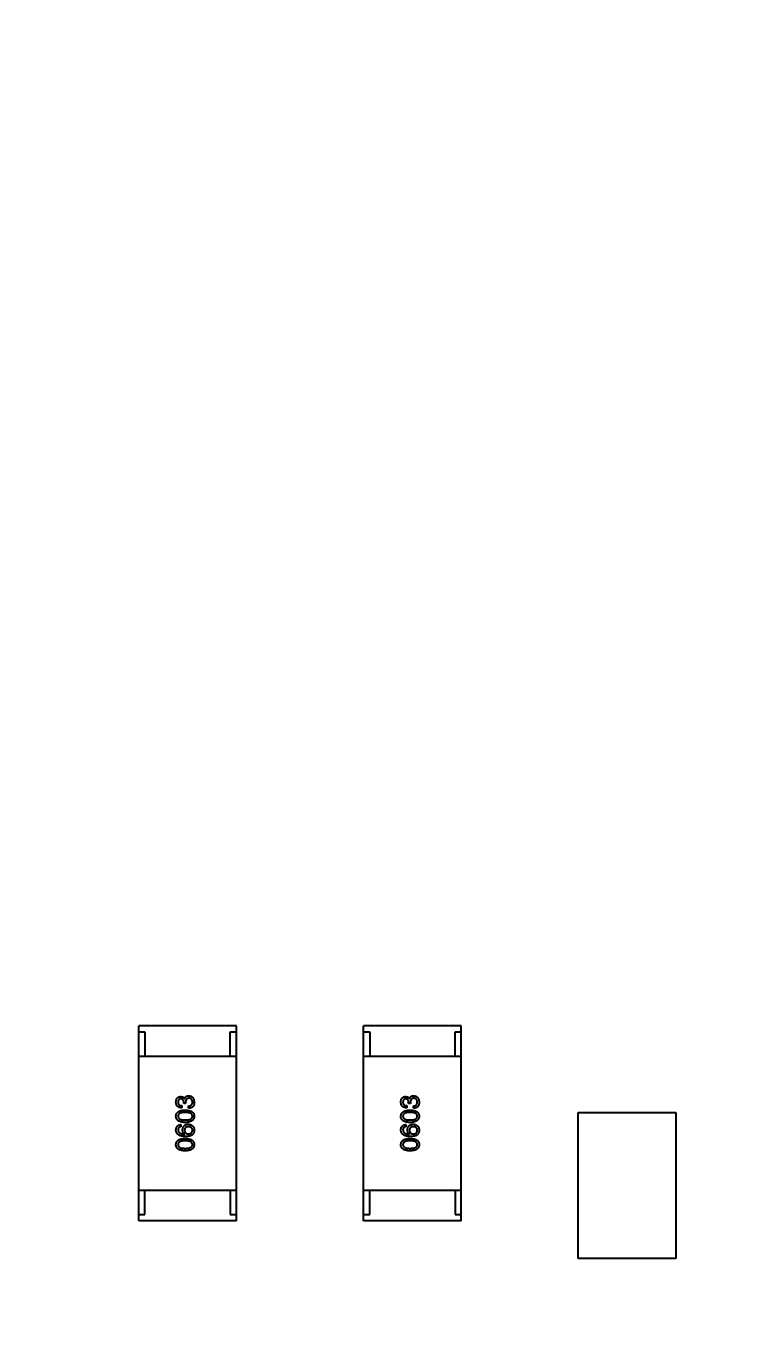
# Model space of a CAD drawing. Header units: millimetres. Extents: x 104 to 312, y 235 to 317.
# Drawn here: x 277.37 to 283.31, y 278.83 to 289.6 of the extents above; entities that cross this region are included whole.
import ezdxf

# ---------------------------------------------------------------- set-up
doc = ezdxf.new("R2010")
doc.units = ezdxf.units.MM
doc.header["$LTSCALE"] = 0.5
doc.header["$PDMODE"] = 3
doc.header["$PDSIZE"] = 0.3125
doc.linetypes.add('CENTER', pattern=[50.8, 31.75, -6.35, 6.35, -6.35])
doc.layers.get('0').update_dxf_attribs({"linetype": 'CONTINUOUS'})
doc.layers.get('Defpoints').update_dxf_attribs({"linetype": 'CONTINUOUS'})
doc.layers.add('dim', color=6, linetype='CONTINUOUS', lineweight=9)
doc.styles.add('Verdana', font='verdana.ttf', dxfattribs={"height": 2})
doc.dimstyles.new('aaaaaaaa 3.0', dxfattribs={"dimtxt": 2, "dimasz": 1.5, "dimexe": 1.25, "dimexo": 0.625, "dimtad": 1, "dimzin": 9, "dimdsep": 46, "dimtxsty": 'Verdana', "dimcen": 0, "dimadec": 1, "dimazin": 2, "dimtfac": 1, "dimtofl": 0, "dimtmove": 0, "dimatfit": 3, "dimfxl": 1, "dimlwd": 25, "dimlwe": 25, "dimarcsym": 0})

# ---------------------------------------------------------------- blocks, each defined once
blk = doc.blocks.new('*D35')
at = {"layer": 'Defpoints', "color": 0}
for p in [(274.862, 292.092), (302.362, 271.092), (310.905, 271.092)]:
    blk.add_point(p, dxfattribs=at)
at = {"layer": 'dim', "color": 0, "lineweight": 25}
for p, q in [((275.487, 292.092), (312.155, 292.092)), ((310.905, 290.592), (310.905, 272.592)), ((302.987, 271.092), (312.155, 271.092))]:
    blk.add_line(p, q, dxfattribs=at)
at = {"layer": 'dim', "color": 0}
for points in [[(311.155, 290.592), (310.655, 290.592), (310.905, 292.092)], [(310.655, 272.592), (311.155, 272.592), (310.905, 271.092)]]:
    blk.add_solid(points, dxfattribs=at)
at = {"layer": 'dim', "color": 0, "insert": (309.259, 281.592), "char_height": 2, "attachment_point": 5, "rotation": 90, "style": 'Verdana'}
blk.add_mtext('21', dxfattribs=at)

msp = doc.modelspace()

# ---------------------------------------------------------------- linework, layer by layer
at = {"linetype": 'Continuous'}
for p, q in [((278.292, 279.793), (278.292, 281.393)), ((279.092, 281.393), (278.292, 281.393)), ((279.092, 279.793), (279.092, 281.393)), ((280.137, 279.793), (280.137, 281.393)), ((280.937, 281.393), (280.137, 281.393)), ((280.937, 279.793), (280.937, 281.393)), ((278.292, 281.343), (278.342, 281.343)), ((278.342, 281.343), (278.342, 281.143)), ((279.042, 281.143), (279.042, 281.343)), ((279.042, 281.343), (279.092, 281.343)), ((280.137, 281.343), (280.187, 281.343)), ((280.187, 281.343), (280.187, 281.143)), ((280.887, 281.143), (280.887, 281.343)), ((280.887, 281.343), (280.937, 281.343)), ((278.292, 281.143), (279.092, 281.143)), ((280.137, 281.143), (280.937, 281.143)), ((278.645, 280.738), (278.645, 280.72)), ((278.66, 280.756), (278.66, 280.766)), ((278.676, 280.756), (278.66, 280.756)), ((278.666, 280.794), (278.667, 280.794)), ((278.676, 280.765), (278.676, 280.756)), ((278.699, 280.717), (278.699, 280.735)), ((280.491, 280.738), (280.491, 280.72)), ((280.506, 280.756), (280.506, 280.766)), ((280.522, 280.756), (280.506, 280.756)), ((280.512, 280.794), (280.513, 280.794)), ((280.522, 280.765), (280.522, 280.756)), ((280.545, 280.717), (280.545, 280.735)), ((281.898, 279.482), (281.898, 280.682)), ((281.898, 280.682), (282.698, 280.682)), ((282.698, 280.682), (282.698, 279.482)), ((278.636, 280.582), (278.636, 280.564)), ((278.668, 280.503), (278.668, 280.504)), ((280.482, 280.582), (280.482, 280.564)), ((280.514, 280.503), (280.514, 280.504)), ((278.292, 280.043), (279.092, 280.043)), ((278.342, 279.843), (278.342, 280.043)), ((279.042, 280.043), (279.042, 279.843)), ((280.137, 280.043), (280.937, 280.043)), ((280.187, 279.843), (280.187, 280.043)), ((280.887, 280.043), (280.887, 279.843)), ((278.292, 279.843), (278.342, 279.843)), ((279.092, 279.793), (278.292, 279.793)), ((279.042, 279.843), (279.092, 279.843)), ((280.137, 279.843), (280.187, 279.843)), ((280.937, 279.793), (280.137, 279.793)), ((280.887, 279.843), (280.937, 279.843)), ((282.698, 279.482), (281.898, 279.482))]:
    msp.add_line(p, q, dxfattribs=at)
msp.add_circle((274.862, 271.152), 27.5, dxfattribs=at)
at = {"color": 1, "linetype": 'CENTER'}
msp.add_circle((274.862, 271.092), 21, dxfattribs=at)
at = {"linetype": 'Continuous'}
for centre, radius, start, end in [((274.862, 271.152), 24.842, 307.5056, 229.1866), ((274.862, 271.092), 24.042, 0.146, 81.0412)]:
    msp.add_arc(centre, radius, start, end, dxfattribs=at)
for points, knots in [([(278.596, 280.767), (278.596, 280.769), (278.597, 280.772), (278.597, 280.777), (278.598, 280.782), (278.599, 280.786), (278.601, 280.79), (278.602, 280.794), (278.604, 280.797), (278.607, 280.8), (278.609, 280.803), (278.612, 280.805), (278.615, 280.807), (278.619, 280.809), (278.622, 280.81), (278.626, 280.811), (278.63, 280.812), (278.633, 280.812), (278.635, 280.812)], [0, 0, 0, 0, 0.077845, 0.151584, 0.221397, 0.287366, 0.350104, 0.410398, 0.467998, 0.524388, 0.579979, 0.635152, 0.690917, 0.747936, 0.806661, 0.867861, 0.932479, 1, 1, 1, 1]), ([(278.645, 280.72), (278.643, 280.72), (278.639, 280.72), (278.634, 280.721), (278.629, 280.722), (278.624, 280.723), (278.62, 280.725), (278.616, 280.727), (278.612, 280.729), (278.609, 280.732), (278.606, 280.735), (278.603, 280.739), (278.601, 280.743), (278.6, 280.747), (278.598, 280.752), (278.597, 280.757), (278.597, 280.762), (278.596, 280.766), (278.596, 280.767)], [0, 0, 0, 0, 0.074804, 0.144899, 0.211458, 0.274554, 0.334363, 0.392059, 0.448123, 0.503024, 0.558154, 0.613471, 0.670844, 0.729926, 0.792003, 0.857405, 0.926768, 1, 1, 1, 1]), ([(278.637, 280.794), (278.636, 280.794), (278.634, 280.793), (278.631, 280.793), (278.629, 280.792), (278.627, 280.791), (278.625, 280.79), (278.623, 280.789), (278.621, 280.788), (278.62, 280.786), (278.618, 280.784), (278.617, 280.782), (278.616, 280.78), (278.615, 280.778), (278.615, 280.775), (278.614, 280.773), (278.614, 280.77), (278.614, 280.768), (278.614, 280.767)], [0, 0, 0, 0, 0.067655, 0.132224, 0.194132, 0.253145, 0.309858, 0.366002, 0.421361, 0.47702, 0.532632, 0.590536, 0.65067, 0.713258, 0.779588, 0.848803, 0.921949, 1, 1, 1, 1]), ([(278.614, 280.767), (278.614, 280.765), (278.614, 280.763), (278.614, 280.76), (278.615, 280.757), (278.615, 280.754), (278.617, 280.752), (278.618, 280.749), (278.619, 280.747), (278.621, 280.745), (278.623, 280.744), (278.626, 280.742), (278.628, 280.741), (278.631, 280.74), (278.634, 280.739), (278.637, 280.738), (278.641, 280.738), (278.643, 280.738), (278.645, 280.738)], [0, 0, 0, 0, 0.069877, 0.136363, 0.198671, 0.257968, 0.315462, 0.370709, 0.425568, 0.479847, 0.535753, 0.592303, 0.651386, 0.713311, 0.778642, 0.84836, 0.921866, 1, 1, 1, 1]), ([(278.635, 280.812), (278.637, 280.812), (278.64, 280.812), (278.645, 280.811), (278.65, 280.81), (278.654, 280.808), (278.658, 280.806), (278.661, 280.802), (278.664, 280.799), (278.665, 280.796), (278.666, 280.794)], [0, 0, 0, 0, 0.143686, 0.277942, 0.40333, 0.521785, 0.638573, 0.755208, 0.874773, 1, 1, 1, 1]), ([(278.66, 280.766), (278.66, 280.767), (278.66, 280.769), (278.66, 280.772), (278.659, 280.775), (278.659, 280.778), (278.658, 280.78), (278.657, 280.782), (278.655, 280.784), (278.654, 280.786), (278.652, 280.788), (278.651, 280.789), (278.649, 280.791), (278.647, 280.792), (278.644, 280.792), (278.642, 280.793), (278.639, 280.793), (278.637, 280.794), (278.637, 280.794)], [0, 0, 0, 0, 0.079415, 0.154091, 0.22508, 0.29186, 0.355026, 0.415127, 0.472418, 0.528511, 0.583551, 0.638361, 0.693547, 0.750023, 0.807857, 0.868401, 0.932259, 1, 1, 1, 1]), ([(278.667, 280.794), (278.667, 280.795), (278.668, 280.797), (278.669, 280.8), (278.67, 280.803), (278.672, 280.805), (278.673, 280.807), (278.675, 280.809), (278.677, 280.811), (278.679, 280.813), (278.681, 280.814), (278.683, 280.816), (278.686, 280.817), (278.689, 280.818), (278.691, 280.818), (278.694, 280.819), (278.697, 280.819), (278.699, 280.819), (278.7, 280.819)], [0, 0, 0, 0, 0.069445, 0.136039, 0.200011, 0.261745, 0.322328, 0.381403, 0.438864, 0.496655, 0.554398, 0.612391, 0.672266, 0.733005, 0.79604, 0.861293, 0.928785, 1, 1, 1, 1]), ([(278.703, 280.799), (278.702, 280.799), (278.7, 280.798), (278.697, 280.798), (278.694, 280.797), (278.691, 280.797), (278.689, 280.795), (278.686, 280.794), (278.684, 280.792), (278.683, 280.79), (278.681, 280.788), (278.68, 280.785), (278.678, 280.783), (278.678, 280.78), (278.677, 280.776), (278.676, 280.773), (278.676, 280.769), (278.676, 280.766), (278.676, 280.765)], [0, 0, 0, 0, 0.066518, 0.129194, 0.188613, 0.245254, 0.300032, 0.353805, 0.407079, 0.461108, 0.516272, 0.574141, 0.634837, 0.699275, 0.767504, 0.840272, 0.917505, 1, 1, 1, 1]), ([(278.699, 280.735), (278.7, 280.735), (278.703, 280.736), (278.706, 280.736), (278.71, 280.737), (278.713, 280.738), (278.716, 280.739), (278.719, 280.74), (278.721, 280.742), (278.723, 280.744), (278.725, 280.746), (278.727, 280.748), (278.728, 280.75), (278.73, 280.753), (278.731, 280.756), (278.731, 280.76), (278.732, 280.763), (278.732, 280.765), (278.732, 280.767)], [0, 0, 0, 0, 0.07723, 0.149593, 0.217944, 0.282232, 0.34411, 0.402297, 0.458791, 0.513966, 0.568538, 0.623291, 0.679957, 0.737243, 0.798142, 0.86118, 0.928728, 1, 1, 1, 1]), ([(278.741, 280.739), (278.741, 280.738), (278.74, 280.736), (278.739, 280.734), (278.737, 280.731), (278.735, 280.729), (278.733, 280.727), (278.731, 280.726), (278.728, 280.724), (278.726, 280.722), (278.723, 280.721), (278.72, 280.72), (278.717, 280.719), (278.714, 280.718), (278.71, 280.718), (278.707, 280.717), (278.703, 280.717), (278.7, 280.717), (278.699, 280.717)], [0, 0, 0, 0, 0.056906, 0.113264, 0.168825, 0.223843, 0.279195, 0.335267, 0.392098, 0.450414, 0.51054, 0.572219, 0.636652, 0.703156, 0.773102, 0.845505, 0.921063, 1, 1, 1, 1]), ([(278.7, 280.819), (278.702, 280.819), (278.706, 280.819), (278.711, 280.818), (278.716, 280.817), (278.72, 280.815), (278.724, 280.813), (278.728, 280.81), (278.731, 280.808), (278.734, 280.805), (278.737, 280.801), (278.739, 280.797), (278.741, 280.793), (278.743, 280.788), (278.744, 280.783), (278.745, 280.778), (278.746, 280.772), (278.746, 280.768), (278.746, 280.766)], [0, 0, 0, 0, 0.068236, 0.132937, 0.194125, 0.253174, 0.310181, 0.365986, 0.421096, 0.476216, 0.532352, 0.590232, 0.649824, 0.71274, 0.778406, 0.848058, 0.921922, 1, 1, 1, 1]), ([(278.732, 280.767), (278.732, 280.768), (278.731, 280.77), (278.731, 280.774), (278.73, 280.777), (278.729, 280.78), (278.728, 280.783), (278.727, 280.785), (278.725, 280.788), (278.724, 280.79), (278.722, 280.792), (278.72, 280.793), (278.717, 280.795), (278.715, 280.796), (278.712, 280.797), (278.709, 280.798), (278.706, 280.798), (278.704, 280.798), (278.703, 280.799)], [0, 0, 0, 0, 0.076694, 0.149502, 0.218019, 0.283183, 0.345589, 0.405199, 0.462852, 0.519478, 0.575313, 0.630559, 0.687006, 0.744638, 0.804006, 0.866059, 0.931486, 1, 1, 1, 1]), ([(278.746, 280.766), (278.746, 280.764), (278.746, 280.762), (278.746, 280.758), (278.746, 280.754), (278.745, 280.75), (278.745, 280.747), (278.744, 280.744), (278.743, 280.741), (278.742, 280.74), (278.741, 280.739)], [0, 0, 0, 0, 0.15115, 0.29371, 0.429149, 0.55661, 0.677302, 0.791017, 0.898045, 1, 1, 1, 1]), ([(280.442, 280.767), (280.442, 280.769), (280.442, 280.772), (280.443, 280.777), (280.444, 280.782), (280.445, 280.786), (280.447, 280.79), (280.448, 280.794), (280.45, 280.797), (280.453, 280.8), (280.455, 280.803), (280.458, 280.805), (280.461, 280.807), (280.464, 280.809), (280.468, 280.81), (280.472, 280.811), (280.476, 280.812), (280.479, 280.812), (280.481, 280.812)], [0, 0, 0, 0, 0.077845, 0.151584, 0.221397, 0.287366, 0.350104, 0.410398, 0.467998, 0.524388, 0.579979, 0.635152, 0.690917, 0.747936, 0.806661, 0.867861, 0.932479, 1, 1, 1, 1]), ([(280.491, 280.72), (280.489, 280.72), (280.485, 280.72), (280.479, 280.721), (280.474, 280.722), (280.47, 280.723), (280.465, 280.725), (280.461, 280.727), (280.458, 280.729), (280.455, 280.732), (280.452, 280.735), (280.449, 280.739), (280.447, 280.743), (280.445, 280.747), (280.444, 280.752), (280.443, 280.757), (280.442, 280.762), (280.442, 280.766), (280.442, 280.767)], [0, 0, 0, 0, 0.074804, 0.144899, 0.211458, 0.274554, 0.334363, 0.392059, 0.448123, 0.503024, 0.558154, 0.613471, 0.670844, 0.729926, 0.792003, 0.857405, 0.926768, 1, 1, 1, 1]), ([(280.482, 280.794), (280.481, 280.794), (280.48, 280.793), (280.477, 280.793), (280.475, 280.792), (280.473, 280.791), (280.471, 280.79), (280.469, 280.789), (280.467, 280.788), (280.466, 280.786), (280.464, 280.784), (280.463, 280.782), (280.462, 280.78), (280.461, 280.778), (280.46, 280.775), (280.46, 280.773), (280.46, 280.77), (280.459, 280.768), (280.459, 280.767)], [0, 0, 0, 0, 0.067655, 0.132224, 0.194132, 0.253145, 0.309858, 0.366002, 0.421361, 0.47702, 0.532632, 0.590536, 0.65067, 0.713258, 0.779588, 0.848803, 0.921949, 1, 1, 1, 1]), ([(280.459, 280.767), (280.459, 280.765), (280.459, 280.763), (280.46, 280.76), (280.46, 280.757), (280.461, 280.754), (280.462, 280.752), (280.464, 280.749), (280.465, 280.747), (280.467, 280.745), (280.469, 280.744), (280.472, 280.742), (280.474, 280.741), (280.477, 280.74), (280.48, 280.739), (280.483, 280.738), (280.487, 280.738), (280.489, 280.738), (280.491, 280.738)], [0, 0, 0, 0, 0.069877, 0.136363, 0.198671, 0.257968, 0.315462, 0.370709, 0.425568, 0.479847, 0.535753, 0.592303, 0.651386, 0.713311, 0.778642, 0.84836, 0.921866, 1, 1, 1, 1]), ([(280.481, 280.812), (280.483, 280.812), (280.486, 280.812), (280.491, 280.811), (280.496, 280.81), (280.5, 280.808), (280.504, 280.806), (280.507, 280.802), (280.51, 280.799), (280.511, 280.796), (280.512, 280.794)], [0, 0, 0, 0, 0.143686, 0.277942, 0.40333, 0.521785, 0.638573, 0.755208, 0.874773, 1, 1, 1, 1]), ([(280.506, 280.766), (280.506, 280.767), (280.506, 280.769), (280.506, 280.772), (280.505, 280.775), (280.504, 280.778), (280.504, 280.78), (280.502, 280.782), (280.501, 280.784), (280.5, 280.786), (280.498, 280.788), (280.496, 280.789), (280.495, 280.791), (280.492, 280.792), (280.49, 280.792), (280.488, 280.793), (280.485, 280.793), (280.483, 280.794), (280.482, 280.794)], [0, 0, 0, 0, 0.079415, 0.154091, 0.22508, 0.29186, 0.355026, 0.415127, 0.472418, 0.528511, 0.583551, 0.638361, 0.693547, 0.750023, 0.807857, 0.868401, 0.932259, 1, 1, 1, 1]), ([(280.513, 280.794), (280.513, 280.795), (280.514, 280.797), (280.515, 280.8), (280.516, 280.803), (280.517, 280.805), (280.519, 280.807), (280.521, 280.809), (280.523, 280.811), (280.525, 280.813), (280.527, 280.814), (280.529, 280.816), (280.532, 280.817), (280.534, 280.818), (280.537, 280.818), (280.54, 280.819), (280.543, 280.819), (280.545, 280.819), (280.546, 280.819)], [0, 0, 0, 0, 0.069445, 0.136039, 0.200011, 0.261745, 0.322328, 0.381403, 0.438864, 0.496655, 0.554398, 0.612391, 0.672266, 0.733005, 0.79604, 0.861293, 0.928785, 1, 1, 1, 1]), ([(280.549, 280.799), (280.548, 280.799), (280.546, 280.798), (280.542, 280.798), (280.54, 280.797), (280.537, 280.797), (280.534, 280.795), (280.532, 280.794), (280.53, 280.792), (280.528, 280.79), (280.527, 280.788), (280.525, 280.785), (280.524, 280.783), (280.523, 280.78), (280.523, 280.776), (280.522, 280.773), (280.522, 280.769), (280.522, 280.766), (280.522, 280.765)], [0, 0, 0, 0, 0.066518, 0.129194, 0.188613, 0.245254, 0.300032, 0.353805, 0.407079, 0.461108, 0.516272, 0.574141, 0.634837, 0.699275, 0.767504, 0.840272, 0.917505, 1, 1, 1, 1]), ([(280.545, 280.735), (280.546, 280.735), (280.549, 280.736), (280.552, 280.736), (280.556, 280.737), (280.559, 280.738), (280.562, 280.739), (280.565, 280.74), (280.567, 280.742), (280.569, 280.744), (280.571, 280.746), (280.573, 280.748), (280.574, 280.75), (280.575, 280.753), (280.576, 280.756), (280.577, 280.76), (280.577, 280.763), (280.577, 280.765), (280.577, 280.767)], [0, 0, 0, 0, 0.07723, 0.149593, 0.217944, 0.282232, 0.34411, 0.402297, 0.458791, 0.513966, 0.568538, 0.623291, 0.679957, 0.737243, 0.798142, 0.86118, 0.928728, 1, 1, 1, 1]), ([(280.587, 280.739), (280.587, 280.738), (280.586, 280.736), (280.584, 280.734), (280.583, 280.731), (280.581, 280.729), (280.579, 280.727), (280.577, 280.726), (280.574, 280.724), (280.572, 280.722), (280.569, 280.721), (280.566, 280.72), (280.563, 280.719), (280.56, 280.718), (280.556, 280.718), (280.552, 280.717), (280.549, 280.717), (280.546, 280.717), (280.545, 280.717)], [0, 0, 0, 0, 0.056906, 0.113264, 0.168825, 0.223843, 0.279195, 0.335267, 0.392098, 0.450414, 0.51054, 0.572219, 0.636652, 0.703156, 0.773102, 0.845505, 0.921063, 1, 1, 1, 1]), ([(280.546, 280.819), (280.548, 280.819), (280.552, 280.819), (280.557, 280.818), (280.561, 280.817), (280.566, 280.815), (280.57, 280.813), (280.574, 280.81), (280.577, 280.808), (280.58, 280.805), (280.583, 280.801), (280.585, 280.797), (280.587, 280.793), (280.589, 280.788), (280.59, 280.783), (280.591, 280.778), (280.592, 280.772), (280.592, 280.768), (280.592, 280.766)], [0, 0, 0, 0, 0.068236, 0.132937, 0.194125, 0.253174, 0.310181, 0.365986, 0.421096, 0.476216, 0.532352, 0.590232, 0.649824, 0.71274, 0.778406, 0.848058, 0.921922, 1, 1, 1, 1]), ([(280.577, 280.767), (280.577, 280.768), (280.577, 280.77), (280.577, 280.774), (280.576, 280.777), (280.575, 280.78), (280.574, 280.783), (280.573, 280.785), (280.571, 280.788), (280.57, 280.79), (280.568, 280.792), (280.565, 280.793), (280.563, 280.795), (280.561, 280.796), (280.558, 280.797), (280.555, 280.798), (280.552, 280.798), (280.55, 280.798), (280.549, 280.799)], [0, 0, 0, 0, 0.076694, 0.149502, 0.218019, 0.283183, 0.345589, 0.405199, 0.462852, 0.519478, 0.575313, 0.630559, 0.687006, 0.744638, 0.804006, 0.866059, 0.931486, 1, 1, 1, 1]), ([(280.592, 280.766), (280.592, 280.764), (280.592, 280.762), (280.592, 280.758), (280.592, 280.754), (280.591, 280.75), (280.59, 280.747), (280.589, 280.744), (280.588, 280.741), (280.588, 280.74), (280.587, 280.739)], [0, 0, 0, 0, 0.15115, 0.29371, 0.429149, 0.55661, 0.677302, 0.791017, 0.898045, 1, 1, 1, 1]), ([(278.596, 280.651), (278.596, 280.653), (278.597, 280.657), (278.598, 280.662), (278.599, 280.667), (278.602, 280.672), (278.604, 280.677), (278.608, 280.681), (278.612, 280.684), (278.616, 280.688), (278.621, 280.691), (278.627, 280.693), (278.633, 280.696), (278.64, 280.698), (278.647, 280.699), (278.655, 280.7), (278.664, 280.701), (278.67, 280.702), (278.673, 280.702)], [0, 0, 0, 0, 0.057415, 0.112361, 0.16496, 0.216437, 0.267441, 0.318839, 0.371478, 0.426325, 0.483626, 0.544235, 0.608673, 0.677374, 0.750405, 0.828394, 0.911525, 1, 1, 1, 1]), ([(278.673, 280.6), (278.67, 280.6), (278.664, 280.6), (278.655, 280.601), (278.647, 280.602), (278.64, 280.604), (278.633, 280.606), (278.627, 280.608), (278.621, 280.61), (278.616, 280.613), (278.611, 280.617), (278.607, 280.621), (278.604, 280.625), (278.601, 280.629), (278.599, 280.634), (278.598, 280.639), (278.597, 280.645), (278.596, 280.649), (278.596, 280.651)], [0, 0, 0, 0, 0.088823, 0.172287, 0.250296, 0.323438, 0.392244, 0.456221, 0.516635, 0.573871, 0.628, 0.680335, 0.731489, 0.782557, 0.834044, 0.886738, 0.942089, 1, 1, 1, 1]), ([(278.673, 280.682), (278.67, 280.682), (278.666, 280.682), (278.659, 280.682), (278.653, 280.681), (278.647, 280.68), (278.642, 280.679), (278.637, 280.678), (278.632, 280.676), (278.628, 280.674), (278.625, 280.672), (278.622, 280.67), (278.619, 280.667), (278.617, 280.665), (278.616, 280.661), (278.614, 280.658), (278.614, 280.655), (278.614, 280.652), (278.614, 280.651)], [0, 0, 0, 0, 0.095719, 0.185854, 0.269738, 0.347952, 0.420315, 0.487894, 0.550245, 0.608186, 0.662454, 0.713283, 0.761375, 0.808209, 0.854301, 0.901312, 0.949396, 1, 1, 1, 1]), ([(278.614, 280.651), (278.614, 280.65), (278.614, 280.647), (278.614, 280.644), (278.616, 280.64), (278.617, 280.637), (278.619, 280.635), (278.622, 280.632), (278.625, 280.63), (278.628, 280.628), (278.632, 280.626), (278.637, 280.625), (278.642, 280.623), (278.647, 280.622), (278.653, 280.621), (278.659, 280.621), (278.666, 280.621), (278.67, 280.621), (278.673, 280.62)], [0, 0, 0, 0, 0.049764, 0.097007, 0.143217, 0.188577, 0.235116, 0.282997, 0.333719, 0.387776, 0.445989, 0.508679, 0.576563, 0.649481, 0.728235, 0.812722, 0.903548, 1, 1, 1, 1]), ([(278.673, 280.702), (278.676, 280.702), (278.681, 280.701), (278.69, 280.701), (278.697, 280.699), (278.704, 280.698), (278.711, 280.696), (278.717, 280.694), (278.723, 280.691), (278.728, 280.688), (278.732, 280.685), (278.736, 280.681), (278.739, 280.677), (278.742, 280.672), (278.744, 280.668), (278.745, 280.662), (278.746, 280.657), (278.746, 280.653), (278.746, 280.651)], [0, 0, 0, 0, 0.08769, 0.170218, 0.24749, 0.319818, 0.387758, 0.451391, 0.511445, 0.568185, 0.622681, 0.67526, 0.726746, 0.778428, 0.830764, 0.884397, 0.940866, 1, 1, 1, 1]), ([(278.732, 280.651), (278.732, 280.652), (278.731, 280.655), (278.731, 280.658), (278.729, 280.661), (278.728, 280.665), (278.726, 280.667), (278.723, 280.67), (278.72, 280.672), (278.716, 280.674), (278.712, 280.676), (278.708, 280.678), (278.703, 280.679), (278.698, 280.68), (278.692, 280.681), (278.686, 280.682), (278.679, 280.682), (278.675, 280.682), (278.673, 280.682)], [0, 0, 0, 0, 0.050879, 0.099377, 0.146973, 0.193618, 0.240619, 0.289461, 0.34047, 0.395283, 0.453059, 0.515633, 0.582666, 0.655287, 0.732971, 0.815933, 0.905166, 1, 1, 1, 1]), ([(278.673, 280.62), (278.675, 280.621), (278.68, 280.621), (278.686, 280.621), (278.693, 280.621), (278.698, 280.622), (278.704, 280.623), (278.708, 280.625), (278.713, 280.626), (278.717, 280.628), (278.72, 280.63), (278.723, 280.632), (278.726, 280.635), (278.728, 280.637), (278.73, 280.64), (278.731, 280.644), (278.731, 280.647), (278.732, 280.65), (278.732, 280.651)], [0, 0, 0, 0, 0.096457, 0.187288, 0.27178, 0.350132, 0.423455, 0.491343, 0.554037, 0.612253, 0.666313, 0.717038, 0.764921, 0.811214, 0.856775, 0.902988, 0.950234, 1, 1, 1, 1]), ([(278.746, 280.651), (278.746, 280.649), (278.746, 280.645), (278.745, 280.639), (278.744, 280.634), (278.742, 280.629), (278.739, 280.625), (278.736, 280.621), (278.732, 280.617), (278.727, 280.613), (278.723, 280.61), (278.717, 280.608), (278.711, 280.606), (278.704, 280.604), (278.697, 280.602), (278.69, 280.601), (278.681, 280.6), (278.676, 280.6), (278.673, 280.6)], [0, 0, 0, 0, 0.059135, 0.115606, 0.169241, 0.221578, 0.273261, 0.324749, 0.377329, 0.431642, 0.488541, 0.548597, 0.612232, 0.680174, 0.752504, 0.829777, 0.912307, 1, 1, 1, 1]), ([(280.442, 280.651), (280.442, 280.653), (280.443, 280.657), (280.444, 280.662), (280.445, 280.667), (280.447, 280.672), (280.45, 280.677), (280.454, 280.681), (280.458, 280.684), (280.462, 280.688), (280.467, 280.691), (280.473, 280.693), (280.479, 280.696), (280.486, 280.698), (280.493, 280.699), (280.501, 280.7), (280.51, 280.701), (280.515, 280.702), (280.518, 280.702)], [0, 0, 0, 0, 0.057415, 0.112361, 0.16496, 0.216437, 0.267441, 0.318839, 0.371478, 0.426325, 0.483626, 0.544235, 0.608673, 0.677374, 0.750405, 0.828394, 0.911525, 1, 1, 1, 1]), ([(280.518, 280.6), (280.515, 280.6), (280.509, 280.6), (280.501, 280.601), (280.493, 280.602), (280.486, 280.604), (280.479, 280.606), (280.472, 280.608), (280.467, 280.61), (280.462, 280.613), (280.457, 280.617), (280.453, 280.621), (280.45, 280.625), (280.447, 280.629), (280.445, 280.634), (280.443, 280.639), (280.442, 280.645), (280.442, 280.649), (280.442, 280.651)], [0, 0, 0, 0, 0.088823, 0.172287, 0.250296, 0.323438, 0.392244, 0.456221, 0.516635, 0.573871, 0.628, 0.680335, 0.731489, 0.782557, 0.834044, 0.886738, 0.942089, 1, 1, 1, 1]), ([(280.518, 280.682), (280.516, 280.682), (280.511, 280.682), (280.505, 280.682), (280.498, 280.681), (280.493, 280.68), (280.487, 280.679), (280.483, 280.678), (280.478, 280.676), (280.474, 280.674), (280.471, 280.672), (280.468, 280.67), (280.465, 280.667), (280.463, 280.665), (280.461, 280.661), (280.46, 280.658), (280.46, 280.655), (280.459, 280.652), (280.459, 280.651)], [0, 0, 0, 0, 0.095719, 0.185854, 0.269738, 0.347952, 0.420315, 0.487894, 0.550245, 0.608186, 0.662454, 0.713283, 0.761375, 0.808209, 0.854301, 0.901312, 0.949396, 1, 1, 1, 1]), ([(280.459, 280.651), (280.459, 280.65), (280.46, 280.647), (280.46, 280.644), (280.461, 280.64), (280.463, 280.637), (280.465, 280.635), (280.468, 280.632), (280.471, 280.63), (280.474, 280.628), (280.478, 280.626), (280.483, 280.625), (280.487, 280.623), (280.493, 280.622), (280.498, 280.621), (280.505, 280.621), (280.511, 280.621), (280.516, 280.621), (280.518, 280.62)], [0, 0, 0, 0, 0.049764, 0.097007, 0.143217, 0.188577, 0.235116, 0.282997, 0.333719, 0.387776, 0.445989, 0.508679, 0.576563, 0.649481, 0.728235, 0.812722, 0.903548, 1, 1, 1, 1]), ([(280.518, 280.702), (280.521, 280.702), (280.527, 280.701), (280.535, 280.701), (280.543, 280.699), (280.55, 280.698), (280.557, 280.696), (280.563, 280.694), (280.568, 280.691), (280.573, 280.688), (280.578, 280.685), (280.582, 280.681), (280.585, 280.677), (280.587, 280.672), (280.589, 280.668), (280.591, 280.662), (280.592, 280.657), (280.592, 280.653), (280.592, 280.651)], [0, 0, 0, 0, 0.08769, 0.170218, 0.24749, 0.319818, 0.387758, 0.451391, 0.511445, 0.568185, 0.622681, 0.67526, 0.726746, 0.778428, 0.830764, 0.884397, 0.940866, 1, 1, 1, 1]), ([(280.577, 280.651), (280.577, 280.652), (280.577, 280.655), (280.576, 280.658), (280.575, 280.661), (280.573, 280.665), (280.571, 280.667), (280.569, 280.67), (280.566, 280.672), (280.562, 280.674), (280.558, 280.676), (280.554, 280.678), (280.549, 280.679), (280.544, 280.68), (280.538, 280.681), (280.532, 280.682), (280.525, 280.682), (280.521, 280.682), (280.518, 280.682)], [0, 0, 0, 0, 0.050879, 0.099377, 0.146973, 0.193618, 0.240619, 0.289461, 0.34047, 0.395283, 0.453059, 0.515633, 0.582666, 0.655287, 0.732971, 0.815933, 0.905166, 1, 1, 1, 1]), ([(280.518, 280.62), (280.521, 280.621), (280.525, 280.621), (280.532, 280.621), (280.538, 280.621), (280.544, 280.622), (280.549, 280.623), (280.554, 280.625), (280.559, 280.626), (280.563, 280.628), (280.566, 280.63), (280.569, 280.632), (280.572, 280.635), (280.574, 280.637), (280.575, 280.64), (280.577, 280.644), (280.577, 280.647), (280.577, 280.65), (280.577, 280.651)], [0, 0, 0, 0, 0.096457, 0.187288, 0.27178, 0.350132, 0.423455, 0.491343, 0.554037, 0.612253, 0.666313, 0.717038, 0.764921, 0.811214, 0.856775, 0.902988, 0.950234, 1, 1, 1, 1]), ([(280.592, 280.651), (280.592, 280.649), (280.592, 280.645), (280.591, 280.639), (280.589, 280.634), (280.587, 280.629), (280.585, 280.625), (280.582, 280.621), (280.578, 280.617), (280.573, 280.613), (280.568, 280.61), (280.563, 280.608), (280.557, 280.606), (280.55, 280.604), (280.543, 280.602), (280.535, 280.601), (280.527, 280.6), (280.521, 280.6), (280.518, 280.6)], [0, 0, 0, 0, 0.059135, 0.115606, 0.169241, 0.221578, 0.273261, 0.324749, 0.377329, 0.431642, 0.488541, 0.548597, 0.612232, 0.680174, 0.752504, 0.829777, 0.912307, 1, 1, 1, 1]), ([(278.596, 280.538), (278.596, 280.54), (278.597, 280.543), (278.597, 280.548), (278.598, 280.552), (278.6, 280.556), (278.601, 280.559), (278.603, 280.563), (278.605, 280.566), (278.607, 280.569), (278.61, 280.572), (278.613, 280.574), (278.616, 280.576), (278.619, 280.578), (278.623, 280.579), (278.627, 280.58), (278.631, 280.581), (278.634, 280.582), (278.636, 280.582)], [0, 0, 0, 0, 0.073784, 0.144317, 0.211047, 0.274818, 0.336501, 0.395724, 0.453465, 0.510016, 0.566585, 0.622844, 0.680328, 0.739335, 0.800408, 0.863904, 0.93053, 1, 1, 1, 1]), ([(278.676, 280.484), (278.673, 280.484), (278.667, 280.485), (278.658, 280.485), (278.649, 280.487), (278.642, 280.488), (278.635, 280.49), (278.628, 280.492), (278.622, 280.495), (278.617, 280.498), (278.612, 280.502), (278.608, 280.506), (278.605, 280.51), (278.602, 280.515), (278.6, 280.52), (278.598, 280.526), (278.597, 280.532), (278.596, 280.536), (278.596, 280.538)], [0, 0, 0, 0, 0.087517, 0.169686, 0.246944, 0.319347, 0.387088, 0.450961, 0.511075, 0.567974, 0.622351, 0.675039, 0.726853, 0.778688, 0.83093, 0.884738, 0.941043, 1, 1, 1, 1]), ([(278.636, 280.564), (278.634, 280.563), (278.631, 280.563), (278.626, 280.561), (278.622, 280.558), (278.619, 280.555), (278.617, 280.552), (278.615, 280.548), (278.614, 280.543), (278.614, 280.54), (278.614, 280.538)], [0, 0, 0, 0, 0.1439, 0.274233, 0.394478, 0.509388, 0.621911, 0.738504, 0.863414, 1, 1, 1, 1]), ([(278.614, 280.538), (278.614, 280.537), (278.614, 280.534), (278.615, 280.531), (278.616, 280.527), (278.618, 280.524), (278.619, 280.521), (278.622, 280.518), (278.625, 280.516), (278.628, 280.513), (278.632, 280.511), (278.636, 280.51), (278.64, 280.508), (278.645, 280.506), (278.65, 280.505), (278.655, 280.504), (278.661, 280.504), (278.666, 280.503), (278.668, 280.503)], [0, 0, 0, 0, 0.054741, 0.107075, 0.158339, 0.208382, 0.258772, 0.310045, 0.362765, 0.417822, 0.475982, 0.537466, 0.602901, 0.673037, 0.747247, 0.826291, 0.910782, 1, 1, 1, 1]), ([(278.65, 280.538), (278.651, 280.54), (278.651, 280.544), (278.652, 280.549), (278.653, 280.554), (278.655, 280.558), (278.656, 280.562), (278.658, 280.566), (278.661, 280.569), (278.664, 280.573), (278.667, 280.575), (278.67, 280.578), (278.674, 280.58), (278.678, 280.582), (278.682, 280.583), (278.687, 280.584), (278.692, 280.585), (278.695, 280.585), (278.697, 280.585)], [0, 0, 0, 0, 0.074228, 0.144548, 0.211288, 0.274576, 0.335162, 0.393915, 0.450599, 0.506657, 0.562409, 0.618617, 0.676096, 0.735061, 0.79654, 0.860906, 0.928473, 1, 1, 1, 1]), ([(278.668, 280.504), (278.667, 280.505), (278.664, 280.506), (278.661, 280.51), (278.657, 280.513), (278.655, 280.517), (278.653, 280.522), (278.651, 280.527), (278.651, 280.533), (278.651, 280.536), (278.65, 280.538)], [0, 0, 0, 0, 0.122276, 0.239997, 0.35611, 0.473903, 0.59404, 0.720428, 0.855383, 1, 1, 1, 1]), ([(278.698, 280.565), (278.697, 280.565), (278.694, 280.565), (278.691, 280.565), (278.688, 280.564), (278.685, 280.563), (278.682, 280.562), (278.679, 280.561), (278.677, 280.559), (278.675, 280.557), (278.673, 280.555), (278.672, 280.553), (278.67, 280.551), (278.669, 280.548), (278.668, 280.545), (278.667, 280.542), (278.667, 280.539), (278.667, 280.537), (278.667, 280.536)], [0, 0, 0, 0, 0.076288, 0.14871, 0.216387, 0.281386, 0.342528, 0.402111, 0.4591, 0.514852, 0.569974, 0.625644, 0.682226, 0.740156, 0.800362, 0.863471, 0.930116, 1, 1, 1, 1]), ([(278.667, 280.536), (278.667, 280.535), (278.667, 280.532), (278.667, 280.529), (278.668, 280.526), (278.669, 280.523), (278.67, 280.521), (278.672, 280.518), (278.673, 280.516), (278.675, 280.514), (278.677, 280.512), (278.68, 280.511), (278.682, 280.509), (278.685, 280.508), (278.688, 280.507), (278.692, 280.506), (278.695, 280.506), (278.698, 280.506), (278.699, 280.506)], [0, 0, 0, 0, 0.070453, 0.136523, 0.199866, 0.260392, 0.318446, 0.374657, 0.430182, 0.485556, 0.541071, 0.598396, 0.657208, 0.718642, 0.783247, 0.851631, 0.923928, 1, 1, 1, 1]), ([(278.697, 280.585), (278.699, 280.585), (278.702, 280.585), (278.707, 280.584), (278.712, 280.583), (278.717, 280.581), (278.722, 280.579), (278.726, 280.577), (278.73, 280.574), (278.733, 280.571), (278.734, 280.57)], [0, 0, 0, 0, 0.12904, 0.253809, 0.377066, 0.499122, 0.621469, 0.744665, 0.870607, 1, 1, 1, 1]), ([(278.732, 280.537), (278.732, 280.538), (278.731, 280.54), (278.731, 280.543), (278.73, 280.546), (278.729, 280.549), (278.728, 280.551), (278.726, 280.553), (278.724, 280.556), (278.722, 280.557), (278.72, 280.559), (278.718, 280.561), (278.715, 280.562), (278.712, 280.563), (278.709, 280.564), (278.705, 280.565), (278.702, 280.565), (278.699, 280.565), (278.698, 280.565)], [0, 0, 0, 0, 0.066682, 0.130303, 0.190802, 0.248749, 0.30534, 0.361219, 0.415721, 0.471765, 0.528279, 0.586428, 0.64659, 0.710143, 0.776461, 0.846692, 0.921137, 1, 1, 1, 1]), ([(278.699, 280.506), (278.7, 280.506), (278.703, 280.506), (278.706, 280.506), (278.71, 280.507), (278.713, 280.508), (278.716, 280.509), (278.718, 280.511), (278.721, 280.512), (278.723, 280.514), (278.725, 280.516), (278.727, 280.518), (278.728, 280.521), (278.729, 280.524), (278.73, 280.527), (278.731, 280.53), (278.731, 280.533), (278.732, 280.536), (278.732, 280.537)], [0, 0, 0, 0, 0.076467, 0.148148, 0.216496, 0.280559, 0.342274, 0.401168, 0.458322, 0.514073, 0.569257, 0.62465, 0.68124, 0.739113, 0.799947, 0.862804, 0.929597, 1, 1, 1, 1]), ([(278.746, 280.533), (278.746, 280.531), (278.746, 280.527), (278.745, 280.522), (278.743, 280.516), (278.741, 280.511), (278.738, 280.506), (278.735, 280.502), (278.731, 280.498), (278.728, 280.496), (278.727, 280.495)], [0, 0, 0, 0, 0.137449, 0.267856, 0.393219, 0.514735, 0.63397, 0.753734, 0.874967, 1, 1, 1, 1]), ([(278.734, 280.57), (278.735, 280.569), (278.737, 280.567), (278.74, 280.564), (278.742, 280.56), (278.744, 280.556), (278.745, 280.551), (278.746, 280.545), (278.746, 280.54), (278.746, 280.536), (278.746, 280.533)], [0, 0, 0, 0, 0.105033, 0.21147, 0.321511, 0.438526, 0.563605, 0.698055, 0.843218, 1, 1, 1, 1]), ([(280.442, 280.538), (280.442, 280.54), (280.443, 280.543), (280.443, 280.548), (280.444, 280.552), (280.445, 280.556), (280.447, 280.559), (280.449, 280.563), (280.451, 280.566), (280.453, 280.569), (280.456, 280.572), (280.459, 280.574), (280.462, 280.576), (280.465, 280.578), (280.469, 280.579), (280.473, 280.58), (280.477, 280.581), (280.48, 280.582), (280.482, 280.582)], [0, 0, 0, 0, 0.073784, 0.144317, 0.211047, 0.274818, 0.336501, 0.395724, 0.453465, 0.510016, 0.566585, 0.622844, 0.680328, 0.739335, 0.800408, 0.863904, 0.93053, 1, 1, 1, 1]), ([(280.522, 280.484), (280.519, 280.484), (280.512, 280.485), (280.504, 280.485), (280.495, 280.487), (280.488, 280.488), (280.481, 280.49), (280.474, 280.492), (280.468, 280.495), (280.463, 280.498), (280.458, 280.502), (280.454, 280.506), (280.451, 280.51), (280.448, 280.515), (280.445, 280.52), (280.444, 280.526), (280.443, 280.532), (280.442, 280.536), (280.442, 280.538)], [0, 0, 0, 0, 0.087517, 0.169686, 0.246944, 0.319347, 0.387088, 0.450961, 0.511075, 0.567974, 0.622351, 0.675039, 0.726853, 0.778688, 0.83093, 0.884738, 0.941043, 1, 1, 1, 1]), ([(280.482, 280.564), (280.48, 280.563), (280.476, 280.563), (280.472, 280.561), (280.468, 280.558), (280.465, 280.555), (280.462, 280.552), (280.461, 280.548), (280.46, 280.543), (280.459, 280.54), (280.459, 280.538)], [0, 0, 0, 0, 0.1439, 0.274233, 0.394478, 0.509388, 0.621911, 0.738504, 0.863414, 1, 1, 1, 1]), ([(280.459, 280.538), (280.459, 280.537), (280.46, 280.534), (280.461, 280.531), (280.462, 280.527), (280.463, 280.524), (280.465, 280.521), (280.468, 280.518), (280.471, 280.516), (280.474, 280.513), (280.477, 280.511), (280.481, 280.51), (280.486, 280.508), (280.491, 280.506), (280.496, 280.505), (280.501, 280.504), (280.507, 280.504), (280.511, 280.503), (280.514, 280.503)], [0, 0, 0, 0, 0.054741, 0.107075, 0.158339, 0.208382, 0.258772, 0.310045, 0.362765, 0.417822, 0.475982, 0.537466, 0.602901, 0.673037, 0.747247, 0.826291, 0.910782, 1, 1, 1, 1]), ([(280.496, 280.538), (280.496, 280.54), (280.497, 280.544), (280.498, 280.549), (280.499, 280.554), (280.5, 280.558), (280.502, 280.562), (280.504, 280.566), (280.507, 280.569), (280.51, 280.573), (280.513, 280.575), (280.516, 280.578), (280.52, 280.58), (280.524, 280.582), (280.528, 280.583), (280.533, 280.584), (280.538, 280.585), (280.541, 280.585), (280.543, 280.585)], [0, 0, 0, 0, 0.074228, 0.144548, 0.211288, 0.274576, 0.335162, 0.393915, 0.450599, 0.506657, 0.562409, 0.618617, 0.676096, 0.735061, 0.79654, 0.860906, 0.928473, 1, 1, 1, 1]), ([(280.514, 280.504), (280.513, 280.505), (280.51, 280.506), (280.506, 280.51), (280.503, 280.513), (280.501, 280.517), (280.499, 280.522), (280.497, 280.527), (280.496, 280.533), (280.496, 280.536), (280.496, 280.538)], [0, 0, 0, 0, 0.122276, 0.239997, 0.35611, 0.473903, 0.59404, 0.720428, 0.855383, 1, 1, 1, 1]), ([(280.544, 280.565), (280.543, 280.565), (280.54, 280.565), (280.537, 280.565), (280.534, 280.564), (280.531, 280.563), (280.528, 280.562), (280.525, 280.561), (280.523, 280.559), (280.521, 280.557), (280.519, 280.555), (280.517, 280.553), (280.516, 280.551), (280.515, 280.548), (280.514, 280.545), (280.513, 280.542), (280.513, 280.539), (280.513, 280.537), (280.513, 280.536)], [0, 0, 0, 0, 0.076288, 0.14871, 0.216387, 0.281386, 0.342528, 0.402111, 0.4591, 0.514852, 0.569974, 0.625644, 0.682226, 0.740156, 0.800362, 0.863471, 0.930116, 1, 1, 1, 1]), ([(280.513, 280.536), (280.513, 280.535), (280.513, 280.532), (280.513, 280.529), (280.514, 280.526), (280.515, 280.523), (280.516, 280.521), (280.518, 280.518), (280.519, 280.516), (280.521, 280.514), (280.523, 280.512), (280.526, 280.511), (280.528, 280.509), (280.531, 280.508), (280.534, 280.507), (280.537, 280.506), (280.541, 280.506), (280.543, 280.506), (280.545, 280.506)], [0, 0, 0, 0, 0.070453, 0.136523, 0.199866, 0.260392, 0.318446, 0.374657, 0.430182, 0.485556, 0.541071, 0.598396, 0.657208, 0.718642, 0.783247, 0.851631, 0.923928, 1, 1, 1, 1]), ([(280.543, 280.585), (280.545, 280.585), (280.548, 280.585), (280.553, 280.584), (280.558, 280.583), (280.563, 280.581), (280.567, 280.579), (280.572, 280.577), (280.576, 280.574), (280.579, 280.571), (280.58, 280.57)], [0, 0, 0, 0, 0.12904, 0.253809, 0.377066, 0.499122, 0.621469, 0.744665, 0.870607, 1, 1, 1, 1]), ([(280.577, 280.537), (280.577, 280.538), (280.577, 280.54), (280.577, 280.543), (280.576, 280.546), (280.575, 280.549), (280.574, 280.551), (280.572, 280.553), (280.57, 280.556), (280.568, 280.557), (280.566, 280.559), (280.564, 280.561), (280.561, 280.562), (280.558, 280.563), (280.555, 280.564), (280.551, 280.565), (280.548, 280.565), (280.545, 280.565), (280.544, 280.565)], [0, 0, 0, 0, 0.066682, 0.130303, 0.190802, 0.248749, 0.30534, 0.361219, 0.415721, 0.471765, 0.528279, 0.586428, 0.64659, 0.710143, 0.776461, 0.846692, 0.921137, 1, 1, 1, 1]), ([(280.545, 280.506), (280.546, 280.506), (280.548, 280.506), (280.552, 280.506), (280.555, 280.507), (280.559, 280.508), (280.562, 280.509), (280.564, 280.511), (280.567, 280.512), (280.569, 280.514), (280.571, 280.516), (280.572, 280.518), (280.574, 280.521), (280.575, 280.524), (280.576, 280.527), (280.577, 280.53), (280.577, 280.533), (280.577, 280.536), (280.577, 280.537)], [0, 0, 0, 0, 0.076467, 0.148148, 0.216496, 0.280559, 0.342274, 0.401168, 0.458322, 0.514073, 0.569257, 0.62465, 0.68124, 0.739113, 0.799947, 0.862804, 0.929597, 1, 1, 1, 1]), ([(280.592, 280.533), (280.592, 280.531), (280.592, 280.527), (280.591, 280.522), (280.589, 280.516), (280.587, 280.511), (280.584, 280.506), (280.581, 280.502), (280.577, 280.498), (280.574, 280.496), (280.573, 280.495)], [0, 0, 0, 0, 0.137449, 0.267856, 0.393219, 0.514735, 0.63397, 0.753734, 0.874967, 1, 1, 1, 1]), ([(280.58, 280.57), (280.581, 280.569), (280.583, 280.567), (280.586, 280.564), (280.588, 280.56), (280.59, 280.556), (280.591, 280.551), (280.592, 280.545), (280.592, 280.54), (280.592, 280.536), (280.592, 280.533)], [0, 0, 0, 0, 0.105033, 0.21147, 0.321511, 0.438526, 0.563605, 0.698055, 0.843218, 1, 1, 1, 1]), ([(278.596, 280.418), (278.596, 280.42), (278.597, 280.423), (278.598, 280.429), (278.599, 280.434), (278.602, 280.439), (278.604, 280.443), (278.608, 280.448), (278.612, 280.451), (278.616, 280.455), (278.621, 280.458), (278.627, 280.46), (278.633, 280.463), (278.64, 280.465), (278.647, 280.466), (278.655, 280.467), (278.664, 280.468), (278.67, 280.468), (278.673, 280.468)], [0, 0, 0, 0, 0.057415, 0.112361, 0.16496, 0.216437, 0.267441, 0.318839, 0.371478, 0.426325, 0.483626, 0.544235, 0.608673, 0.677374, 0.750405, 0.828394, 0.911525, 1, 1, 1, 1]), ([(278.673, 280.367), (278.67, 280.367), (278.664, 280.367), (278.655, 280.368), (278.647, 280.369), (278.64, 280.371), (278.633, 280.372), (278.627, 280.375), (278.621, 280.377), (278.616, 280.38), (278.611, 280.384), (278.607, 280.387), (278.604, 280.391), (278.601, 280.396), (278.599, 280.401), (278.598, 280.406), (278.597, 280.412), (278.596, 280.416), (278.596, 280.418)], [0, 0, 0, 0, 0.088823, 0.172287, 0.250296, 0.323438, 0.392244, 0.456221, 0.516635, 0.573871, 0.628, 0.680335, 0.731489, 0.782557, 0.834044, 0.886738, 0.942089, 1, 1, 1, 1]), ([(278.673, 280.449), (278.67, 280.449), (278.666, 280.449), (278.659, 280.448), (278.653, 280.448), (278.647, 280.447), (278.642, 280.446), (278.637, 280.445), (278.632, 280.443), (278.628, 280.441), (278.625, 280.439), (278.622, 280.437), (278.619, 280.434), (278.617, 280.431), (278.616, 280.428), (278.614, 280.425), (278.614, 280.421), (278.614, 280.419), (278.614, 280.418)], [0, 0, 0, 0, 0.095719, 0.185854, 0.269738, 0.347952, 0.420315, 0.487894, 0.550245, 0.608186, 0.662454, 0.713283, 0.761375, 0.808209, 0.854301, 0.901312, 0.949396, 1, 1, 1, 1]), ([(278.614, 280.418), (278.614, 280.416), (278.614, 280.414), (278.614, 280.411), (278.616, 280.407), (278.617, 280.404), (278.619, 280.402), (278.622, 280.399), (278.625, 280.397), (278.628, 280.395), (278.632, 280.393), (278.637, 280.391), (278.642, 280.39), (278.647, 280.389), (278.653, 280.388), (278.659, 280.388), (278.666, 280.387), (278.67, 280.387), (278.673, 280.387)], [0, 0, 0, 0, 0.049764, 0.097007, 0.143217, 0.188577, 0.235116, 0.282997, 0.333719, 0.387776, 0.445989, 0.508679, 0.576563, 0.649481, 0.728235, 0.812722, 0.903548, 1, 1, 1, 1]), ([(278.673, 280.468), (278.676, 280.468), (278.681, 280.468), (278.69, 280.467), (278.697, 280.466), (278.704, 280.465), (278.711, 280.463), (278.717, 280.461), (278.723, 280.458), (278.728, 280.455), (278.732, 280.452), (278.736, 280.448), (278.739, 280.444), (278.742, 280.439), (278.744, 280.434), (278.745, 280.429), (278.746, 280.424), (278.746, 280.42), (278.746, 280.418)], [0, 0, 0, 0, 0.08769, 0.170218, 0.24749, 0.319818, 0.387758, 0.451391, 0.511445, 0.568185, 0.622681, 0.67526, 0.726746, 0.778428, 0.830764, 0.884397, 0.940866, 1, 1, 1, 1]), ([(278.732, 280.418), (278.732, 280.419), (278.731, 280.421), (278.731, 280.425), (278.729, 280.428), (278.728, 280.431), (278.726, 280.434), (278.723, 280.437), (278.72, 280.439), (278.716, 280.441), (278.712, 280.443), (278.708, 280.445), (278.703, 280.446), (278.698, 280.447), (278.692, 280.448), (278.686, 280.448), (278.679, 280.449), (278.675, 280.449), (278.673, 280.449)], [0, 0, 0, 0, 0.050879, 0.099377, 0.146973, 0.193618, 0.240619, 0.289461, 0.34047, 0.395283, 0.453059, 0.515633, 0.582666, 0.655287, 0.732971, 0.815933, 0.905166, 1, 1, 1, 1]), ([(278.673, 280.387), (278.675, 280.387), (278.68, 280.387), (278.686, 280.388), (278.693, 280.388), (278.698, 280.389), (278.704, 280.39), (278.708, 280.391), (278.713, 280.393), (278.717, 280.395), (278.72, 280.397), (278.723, 280.399), (278.726, 280.402), (278.728, 280.404), (278.73, 280.407), (278.731, 280.411), (278.731, 280.414), (278.732, 280.416), (278.732, 280.418)], [0, 0, 0, 0, 0.096457, 0.187288, 0.27178, 0.350132, 0.423455, 0.491343, 0.554037, 0.612253, 0.666313, 0.717038, 0.764921, 0.811214, 0.856775, 0.902988, 0.950234, 1, 1, 1, 1]), ([(278.746, 280.418), (278.746, 280.416), (278.746, 280.412), (278.745, 280.406), (278.744, 280.401), (278.742, 280.396), (278.739, 280.392), (278.736, 280.387), (278.732, 280.384), (278.727, 280.38), (278.723, 280.377), (278.717, 280.375), (278.711, 280.372), (278.704, 280.371), (278.697, 280.369), (278.69, 280.368), (278.681, 280.367), (278.676, 280.367), (278.673, 280.367)], [0, 0, 0, 0, 0.059135, 0.115606, 0.169241, 0.221578, 0.273261, 0.324749, 0.377329, 0.431642, 0.488541, 0.548597, 0.612232, 0.680174, 0.752504, 0.829777, 0.912307, 1, 1, 1, 1]), ([(278.727, 280.495), (278.725, 280.494), (278.722, 280.492), (278.717, 280.49), (278.711, 280.488), (278.705, 280.487), (278.698, 280.486), (278.691, 280.485), (278.684, 280.484), (278.679, 280.484), (278.676, 280.484)], [0, 0, 0, 0, 0.101889, 0.209155, 0.322694, 0.442863, 0.569758, 0.70479, 0.848502, 1, 1, 1, 1]), ([(280.442, 280.418), (280.442, 280.42), (280.443, 280.423), (280.444, 280.429), (280.445, 280.434), (280.447, 280.439), (280.45, 280.443), (280.454, 280.448), (280.458, 280.451), (280.462, 280.455), (280.467, 280.458), (280.473, 280.46), (280.479, 280.463), (280.486, 280.465), (280.493, 280.466), (280.501, 280.467), (280.51, 280.468), (280.515, 280.468), (280.518, 280.468)], [0, 0, 0, 0, 0.057415, 0.112361, 0.16496, 0.216437, 0.267441, 0.318839, 0.371478, 0.426325, 0.483626, 0.544235, 0.608673, 0.677374, 0.750405, 0.828394, 0.911525, 1, 1, 1, 1]), ([(280.518, 280.367), (280.515, 280.367), (280.509, 280.367), (280.501, 280.368), (280.493, 280.369), (280.486, 280.371), (280.479, 280.372), (280.472, 280.375), (280.467, 280.377), (280.462, 280.38), (280.457, 280.384), (280.453, 280.387), (280.45, 280.391), (280.447, 280.396), (280.445, 280.401), (280.443, 280.406), (280.442, 280.412), (280.442, 280.416), (280.442, 280.418)], [0, 0, 0, 0, 0.088823, 0.172287, 0.250296, 0.323438, 0.392244, 0.456221, 0.516635, 0.573871, 0.628, 0.680335, 0.731489, 0.782557, 0.834044, 0.886738, 0.942089, 1, 1, 1, 1]), ([(280.518, 280.449), (280.516, 280.449), (280.511, 280.449), (280.505, 280.448), (280.498, 280.448), (280.493, 280.447), (280.487, 280.446), (280.483, 280.445), (280.478, 280.443), (280.474, 280.441), (280.471, 280.439), (280.468, 280.437), (280.465, 280.434), (280.463, 280.431), (280.461, 280.428), (280.46, 280.425), (280.46, 280.421), (280.459, 280.419), (280.459, 280.418)], [0, 0, 0, 0, 0.095719, 0.185854, 0.269738, 0.347952, 0.420315, 0.487894, 0.550245, 0.608186, 0.662454, 0.713283, 0.761375, 0.808209, 0.854301, 0.901312, 0.949396, 1, 1, 1, 1]), ([(280.459, 280.418), (280.459, 280.416), (280.46, 280.414), (280.46, 280.411), (280.461, 280.407), (280.463, 280.404), (280.465, 280.402), (280.468, 280.399), (280.471, 280.397), (280.474, 280.395), (280.478, 280.393), (280.483, 280.391), (280.487, 280.39), (280.493, 280.389), (280.498, 280.388), (280.505, 280.388), (280.511, 280.387), (280.516, 280.387), (280.518, 280.387)], [0, 0, 0, 0, 0.049764, 0.097007, 0.143217, 0.188577, 0.235116, 0.282997, 0.333719, 0.387776, 0.445989, 0.508679, 0.576563, 0.649481, 0.728235, 0.812722, 0.903548, 1, 1, 1, 1]), ([(280.518, 280.468), (280.521, 280.468), (280.527, 280.468), (280.535, 280.467), (280.543, 280.466), (280.55, 280.465), (280.557, 280.463), (280.563, 280.461), (280.568, 280.458), (280.573, 280.455), (280.578, 280.452), (280.582, 280.448), (280.585, 280.444), (280.587, 280.439), (280.589, 280.434), (280.591, 280.429), (280.592, 280.424), (280.592, 280.42), (280.592, 280.418)], [0, 0, 0, 0, 0.08769, 0.170218, 0.24749, 0.319818, 0.387758, 0.451391, 0.511445, 0.568185, 0.622681, 0.67526, 0.726746, 0.778428, 0.830764, 0.884397, 0.940866, 1, 1, 1, 1]), ([(280.577, 280.418), (280.577, 280.419), (280.577, 280.421), (280.576, 280.425), (280.575, 280.428), (280.573, 280.431), (280.571, 280.434), (280.569, 280.437), (280.566, 280.439), (280.562, 280.441), (280.558, 280.443), (280.554, 280.445), (280.549, 280.446), (280.544, 280.447), (280.538, 280.448), (280.532, 280.448), (280.525, 280.449), (280.521, 280.449), (280.518, 280.449)], [0, 0, 0, 0, 0.050879, 0.099377, 0.146973, 0.193618, 0.240619, 0.289461, 0.34047, 0.395283, 0.453059, 0.515633, 0.582666, 0.655287, 0.732971, 0.815933, 0.905166, 1, 1, 1, 1]), ([(280.518, 280.387), (280.521, 280.387), (280.525, 280.387), (280.532, 280.388), (280.538, 280.388), (280.544, 280.389), (280.549, 280.39), (280.554, 280.391), (280.559, 280.393), (280.563, 280.395), (280.566, 280.397), (280.569, 280.399), (280.572, 280.402), (280.574, 280.404), (280.575, 280.407), (280.577, 280.411), (280.577, 280.414), (280.577, 280.416), (280.577, 280.418)], [0, 0, 0, 0, 0.096457, 0.187288, 0.27178, 0.350132, 0.423455, 0.491343, 0.554037, 0.612253, 0.666313, 0.717038, 0.764921, 0.811214, 0.856775, 0.902988, 0.950234, 1, 1, 1, 1]), ([(280.592, 280.418), (280.592, 280.416), (280.592, 280.412), (280.591, 280.406), (280.589, 280.401), (280.587, 280.396), (280.585, 280.392), (280.582, 280.387), (280.578, 280.384), (280.573, 280.38), (280.568, 280.377), (280.563, 280.375), (280.557, 280.372), (280.55, 280.371), (280.543, 280.369), (280.535, 280.368), (280.527, 280.367), (280.521, 280.367), (280.518, 280.367)], [0, 0, 0, 0, 0.059135, 0.115606, 0.169241, 0.221578, 0.273261, 0.324749, 0.377329, 0.431642, 0.488541, 0.548597, 0.612232, 0.680174, 0.752504, 0.829777, 0.912307, 1, 1, 1, 1]), ([(280.573, 280.495), (280.571, 280.494), (280.568, 280.492), (280.563, 280.49), (280.557, 280.488), (280.551, 280.487), (280.544, 280.486), (280.537, 280.485), (280.53, 280.484), (280.524, 280.484), (280.522, 280.484)], [0, 0, 0, 0, 0.101889, 0.209155, 0.322694, 0.442863, 0.569758, 0.70479, 0.848502, 1, 1, 1, 1])]:
    msp.add_open_spline(points, degree=3, knots=knots, dxfattribs=at)

# ---------------------------------------------------------------- dimensions: what is measured, and where the dimension line sits
at = {"layer": 'dim'}
dim = msp.add_linear_dim(base=(310.905, 271.092), p1=(274.862, 292.092), p2=(302.362, 271.092), angle=90, dimstyle='aaaaaaaa 3.0', dxfattribs=at)
dim.commit()
dim.dimension.update_dxf_attribs({"geometry": '*D35', "text_midpoint": (309.259, 281.592)})

doc.saveas('drawing.dxf')
